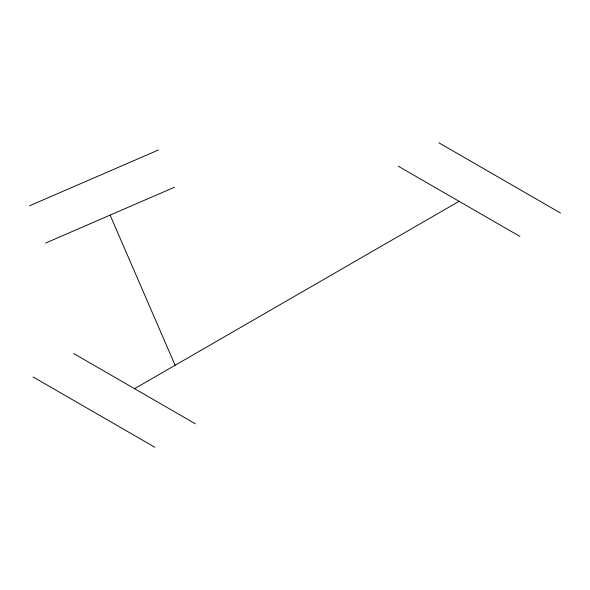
<?xml version="1.0" encoding="UTF-8"?>
<svg xmlns="http://www.w3.org/2000/svg" width="590" height="590" viewBox="0 0 590 590"><rect width="100%" height="100%" fill="white"/><g stroke="black" fill="none" stroke-linecap="round" stroke-linejoin="round"><path stroke-width="0.89" d="M134.549 388.685L459.086 201.315M29.5 205.814L158.459 149.971M45.622 243.036L174.574 187.2M438.798 142.758L560.5 213.027M398.235 166.181L519.938 236.443M73.698 353.55L195.393 423.819M33.129 376.973L154.831 447.242M110.101 215.121L175.112 365.262"/></g></svg>
